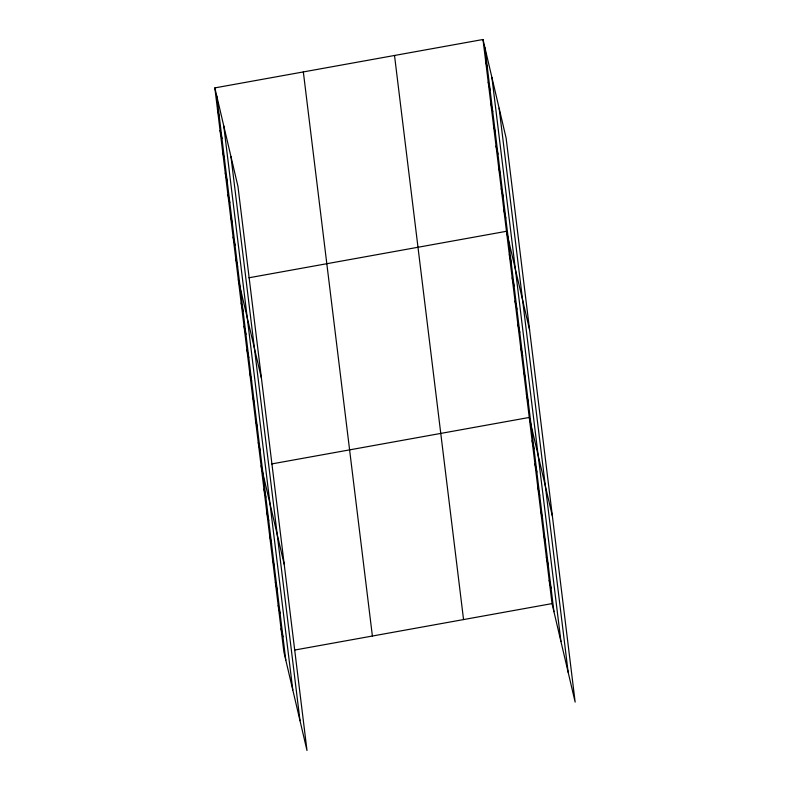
<?xml version="1.0" encoding="UTF-8"?>
<svg xmlns="http://www.w3.org/2000/svg" width="790" height="790" viewBox="0 0 790 790"><rect width="100%" height="100%" fill="white"/><g stroke="black" fill="none" stroke-linecap="round" stroke-linejoin="round"><path stroke-width="1.19" d="M214.85 87.897L237.958 186.4L306.994 750.5L283.896 651.997L214.85 87.897L483.006 39.5L506.104 138.003L575.15 702.103L552.042 603.6L483.006 39.5M248.949 277.774L506.479 231.292L529.577 329.795M271.73 463.928L529.261 417.446L552.358 515.949M294.512 650.081L552.042 603.6M485.613 60.81L487.509 68.908M488.22 82.121L490.116 90.218M490.827 103.431L492.733 111.528M493.434 124.741L495.34 132.839M496.041 146.051L497.947 154.149M498.648 167.362L500.554 175.459M501.265 188.672L503.161 196.779M503.872 209.982L505.768 218.089M509.323 254.568L511.229 262.665M512.177 277.833L514.073 285.931M515.021 301.099L516.917 309.206M517.865 324.374L519.771 332.472M520.719 347.64L522.615 355.737M523.563 370.905L525.469 379.012M526.417 394.18L528.312 402.278M532.105 440.721L534.01 448.819M534.958 463.987L536.854 472.084M537.802 487.252L539.698 495.36M540.646 510.528L542.552 518.625M543.5 533.793L545.396 541.891M546.344 557.059L548.25 565.166M549.198 580.334L551.094 588.432M217.467 109.208L219.363 117.315M220.074 130.518L221.97 138.625M222.681 151.828L224.577 159.936M225.288 173.138L227.184 181.246M227.895 194.449L229.791 202.556M230.502 215.759L232.408 223.866M233.109 237.079L235.015 245.177M235.716 258.389L237.622 266.487M238.323 279.7L261.431 378.193M241.177 302.965L243.073 311.062M244.021 326.231L245.927 334.338M246.875 349.506L248.771 357.603M249.719 372.771L251.615 380.869M252.563 396.037L254.469 404.144M255.417 419.312L257.313 427.41M258.261 442.578L260.167 450.675M261.115 465.843L284.212 564.346M263.959 489.119L265.855 497.216M266.803 512.384L268.709 520.492M269.657 535.66L271.553 543.757M272.501 558.925L274.406 567.023M275.354 582.19L277.25 590.298M278.199 605.466L280.094 613.563M281.043 628.731L282.948 636.829M499.112 108.171L568.148 672.27M491.903 77.43L560.939 641.529M484.902 47.598L553.938 611.697M394.516 55.468L463.552 619.577M303.34 71.93L372.386 636.029M230.957 156.568L300.002 720.668M223.748 125.837L292.794 689.937M216.756 96.005L285.792 660.104"/></g></svg>
